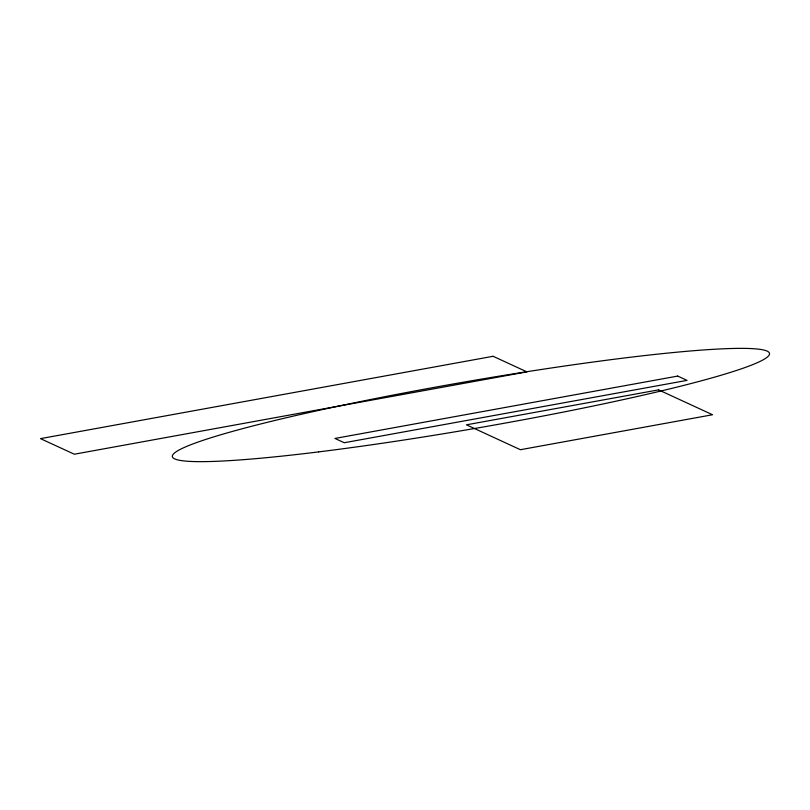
<?xml version="1.0" encoding="UTF-8"?>
<svg xmlns="http://www.w3.org/2000/svg" width="810" height="810" viewBox="0 0 810 810"><rect width="100%" height="100%" fill="white"/><g stroke="black" fill="none" stroke-linecap="round" stroke-linejoin="round"><path stroke-width="1.21" d="M493.108 356.289L40.5 438.635L74.307 454.218L526.915 371.871L493.108 356.289M677.717 376.073L334.945 438.443L344.27 442.736L687.032 380.376L677.717 376.073M658.581 389.863L466.428 424.825L520.405 449.712L712.557 414.75L658.581 389.863M318.644 451.889A302.93 23.763 -9.8 0 0 769.5 354.051A302.93 23.763 -9.8 0 0 324.8 409.06A302.93 23.763 -9.8 0 0 318.644 451.889"/></g></svg>
